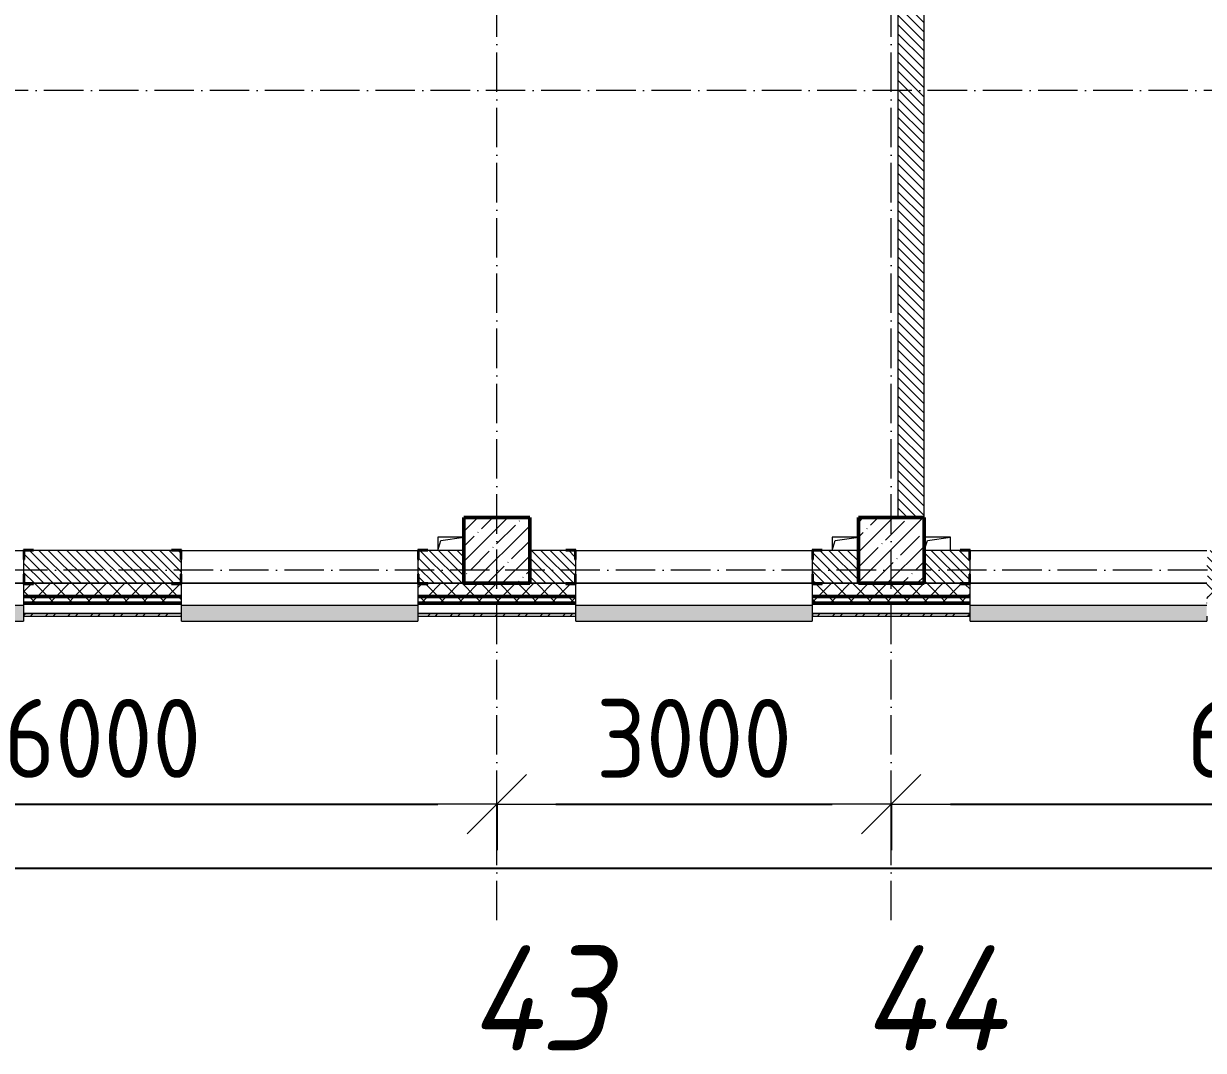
# Model space of a CAD drawing. Header units: millimetres. Extents: x 2294 to 908349, y -83289 to 219220.
# Drawn here: x 221584 to 230559, y 553 to 8364 of the extents above; entities that cross this region are included whole.
import ezdxf

# ---------------------------------------------------------------- set-up
doc = ezdxf.new("R2010")
doc.units = ezdxf.units.MM
doc.linetypes.add('50_200_ШТРИХ_1Т_ш5_п1_п1_', pattern=[700, 500, -100, 0, -100])
for name, color, linetype, lineweight in [('A-____-____-DIMS', 7, 'Continuous', 9), ('A-GENM-____-MCUT', 7, 'Continuous', 25), ('A-GENM-____-OTLN', 7, 'Continuous', 9), ('A-GENM-____-OTLN-1', 7, 'Continuous', 25), ('A-GLAZ-____-OTLN', 7, 'Continuous', 9), ('A-WALL-____-MCUT-2', 7, 'Continuous', 50), ('A-WALL-____-MCUT-3', 7, 'Continuous', 9), ('A-WALL-____-OTLN', 7, 'Continuous', 9), ('A-WALL-____-PATT-1', 7, 'Continuous', 9), ('A-WALL-FNSH-MCUT-1', 7, 'Continuous', 9), ('S-COLS-____-MCUT', 7, 'Continuous', 50), ('S-COLS-____-OTLN', 7, 'Continuous', 9), ('S-GRID-____-IDEN', 7, 'Continuous', 9), ('S-GRID-____-OTLN-1', 7, '50_200_ШТРИХ_1Т_ш5_п1_п1_', 9)]:
    doc.layers.add(name, color=color, linetype=linetype, lineweight=lineweight)
doc.layers.add('A-GLAZ-____-OTLN-1', color=7, linetype='Continuous', lineweight=9, true_color=0xc0c0c0)
doc.styles.add('ISOCPEUR_I', font='isocpeui.ttf', dxfattribs={"width": 0.9, "height": 2.5})
doc.styles.add('СПДС', font='isocpeur.ttf', dxfattribs={"width": 0.9})
doc.dimstyles.new('Размера А3', dxfattribs={"dimtxt": 800, "dimasz": 450, "dimexe": 350, "dimexo": 100, "dimgap": 200, "dimtad": 1, "dimdec": 0, "dimrnd": 10, "dimzin": 0, "dimdsep": 46, "dimtxsty": 'СПДС', "dimblk": 'ARROWHEAD_6', "dimcen": 1, "dimclrd": 5, "dimclre": 5, "dimclrt": 5, "dimazin": 0, "dimtfac": 1, "dimtdec": 0, "dimtmove": 2, "dimatfit": 3, "dimfxl": 1, "dimtolj": 1, "dimtzin": 0, "dimarcsym": 0})
pattern_1 = [(135, (165583.507, 6025.276), (-35.35534, -35.35534), [])]
pattern_2 = [(45, (165583.51, 6025.28), (-70.71068, 70.71068), []), (135, (165583.51, 6025.28), (-70.71068, -70.71068), [])]

# ---------------------------------------------------------------- blocks, each defined once
blk = doc.blocks.new('ARROWHEAD_6')
at = {"color": 0, "linetype": 'Continuous'}
for p, q in [((-0.5, -0.5), (0.5, 0.5)), ((0, 0), (-1, 0))]:
    blk.add_line(p, q, dxfattribs=at)
blk = doc.blocks.new('*D2728')
at = {"layer": 'A-____-____-DIMS', "color": 0, "lineweight": -2, "transparency": 16777216}
for p, q in [((219183.5, 2432.8), (219183.5, 2076.8)), ((219633.5, 2426.8), (224733.5, 2426.8)), ((225183.5, 2432.8), (225183.5, 2076.8))]:
    blk.add_line(p, q, dxfattribs=at)
at = {"layer": 'Defpoints', "color": 0, "transparency": 16777216}
for p in [(219183.5, 2532.8), (225183.5, 2532.8), (225183.5, 2426.8)]:
    blk.add_point(p, dxfattribs=at)
at = {"layer": 'A-____-____-DIMS', "color": 0, "lineweight": -2, "transparency": 16777216, "xscale": 450, "yscale": 450, "zscale": 450, "rotation": 180}
blk.add_blockref('ARROWHEAD_6', (219183.5, 2426.8), dxfattribs=at)
at = {"layer": 'A-____-____-DIMS', "color": 0, "lineweight": -2, "transparency": 16777216, "xscale": 450, "yscale": 450, "zscale": 450}
blk.add_blockref('ARROWHEAD_6', (225183.5, 2426.8), dxfattribs=at)
at = {"layer": 'A-____-____-DIMS', "color": 0, "transparency": 16777216, "insert": (222183.5, 2926.8), "char_height": 600, "attachment_point": 5, "style": 'СПДС'}
blk.add_mtext('\\A1;6000', dxfattribs=at)
blk = doc.blocks.new('*D2729')
at = {"layer": 'A-____-____-DIMS', "color": 0, "lineweight": -2, "transparency": 16777216}
for p, q in [((225183.5, 2432.8), (225183.5, 2076.8)), ((225633.5, 2426.8), (227733.5, 2426.8)), ((228183.5, 2432.8), (228183.5, 2076.8))]:
    blk.add_line(p, q, dxfattribs=at)
at = {"layer": 'Defpoints', "color": 0, "transparency": 16777216}
for p in [(225183.5, 2532.8), (228183.5, 2532.8), (228183.5, 2426.8)]:
    blk.add_point(p, dxfattribs=at)
at = {"layer": 'A-____-____-DIMS', "color": 0, "lineweight": -2, "transparency": 16777216, "xscale": 450, "yscale": 450, "zscale": 450, "rotation": 180}
blk.add_blockref('ARROWHEAD_6', (225183.5, 2426.8), dxfattribs=at)
at = {"layer": 'A-____-____-DIMS', "color": 0, "lineweight": -2, "transparency": 16777216, "xscale": 450, "yscale": 450, "zscale": 450}
blk.add_blockref('ARROWHEAD_6', (228183.5, 2426.8), dxfattribs=at)
at = {"layer": 'A-____-____-DIMS', "color": 0, "transparency": 16777216, "insert": (226683.5, 2926.8), "char_height": 600, "attachment_point": 5, "style": 'СПДС'}
blk.add_mtext('\\A1;3000', dxfattribs=at)
blk = doc.blocks.new('*D2730')
at = {"layer": 'A-____-____-DIMS', "color": 0, "lineweight": -2, "transparency": 16777216}
for p, q in [((228183.5, 2432.8), (228183.5, 2076.8)), ((228633.5, 2426.8), (233733.5, 2426.8)), ((234183.5, 2432.8), (234183.5, 2076.8))]:
    blk.add_line(p, q, dxfattribs=at)
at = {"layer": 'Defpoints', "color": 0, "transparency": 16777216}
for p in [(228183.5, 2532.8), (234183.5, 2532.8), (234183.5, 2426.8)]:
    blk.add_point(p, dxfattribs=at)
at = {"layer": 'A-____-____-DIMS', "color": 0, "lineweight": -2, "transparency": 16777216, "xscale": 450, "yscale": 450, "zscale": 450, "rotation": 180}
blk.add_blockref('ARROWHEAD_6', (228183.5, 2426.8), dxfattribs=at)
at = {"layer": 'A-____-____-DIMS', "color": 0, "lineweight": -2, "transparency": 16777216, "xscale": 450, "yscale": 450, "zscale": 450}
blk.add_blockref('ARROWHEAD_6', (234183.5, 2426.8), dxfattribs=at)
at = {"layer": 'A-____-____-DIMS', "color": 0, "transparency": 16777216, "insert": (231183.5, 2926.8), "char_height": 600, "attachment_point": 5, "style": 'СПДС'}
blk.add_mtext('\\A1;6000', dxfattribs=at)
blk = doc.blocks.new('*D2741')
at = {"layer": 'A-____-____-DIMS', "color": 0, "lineweight": -2, "transparency": 16777216}
for p, q in [((163233.5, 1944.6), (163233.5, 1588.5)), ((163683.5, 1938.5), (266283.5, 1938.5)), ((266733.5, 1944.6), (266733.5, 1588.5))]:
    blk.add_line(p, q, dxfattribs=at)
at = {"layer": 'Defpoints', "color": 0, "transparency": 16777216}
for p in [(163233.5, 2044.6), (266733.5, 2044.6), (266733.5, 1938.5)]:
    blk.add_point(p, dxfattribs=at)
at = {"layer": 'A-____-____-DIMS', "color": 0, "lineweight": -2, "transparency": 16777216, "xscale": 450, "yscale": 450, "zscale": 450, "rotation": 180}
blk.add_blockref('ARROWHEAD_6', (163233.5, 1938.5), dxfattribs=at)
at = {"layer": 'A-____-____-DIMS', "color": 0, "lineweight": -2, "transparency": 16777216, "xscale": 450, "yscale": 450, "zscale": 450}
blk.add_blockref('ARROWHEAD_6', (266733.5, 1938.5), dxfattribs=at)
at = {"layer": 'A-____-____-DIMS', "color": 0, "transparency": 16777216, "insert": (214983.5, 2438.5), "char_height": 600, "attachment_point": 5, "style": 'СПДС'}
blk.add_mtext('\\A1;103500', dxfattribs=at)
blk = doc.blocks.new('BSC_Колонна _Прямоугольная - 500х500-V57-АР1_План отверстий 3 этажа в осях 1-64_А-ГГ')
at = {"layer": 'S-COLS-____-OTLN'}
h = blk.add_hatch(dxfattribs=at)
h.set_pattern_fill('FP_94', color=256, style=0, pattern_type=2)
h.set_pattern_definition([(45, (-59600, 1668.96), (-114.04925, 114.04925), []), (45, (-59485.95, 1668.96), (-114.04925, 114.04925), [201.613, -40.323, 3.353, -36.97])])
h.paths.add_polyline_path([(-250, -250), (250, -250), (250, 250), (-250, 250)], flags=0)
at = {"layer": 'S-COLS-____-MCUT'}
for p, q in [((250, 250), (-250, 250)), ((-250, 250), (-250, -250)), ((250, -250), (250, 250)), ((-250, -250), (250, -250))]:
    blk.add_line(p, q, dxfattribs=at)
blk = doc.blocks.new('BSC_Колонна _Прямоугольная - 500х500-V110-АР1_План отверстий 3 этажа в осях 1-64_А-ГГ')
at = {"layer": 'S-COLS-____-OTLN'}
h = blk.add_hatch(dxfattribs=at)
h.set_pattern_fill('FP_133', color=256, style=0, pattern_type=2)
h.set_pattern_definition([(45, (-62600, 1668.96), (-114.04925, 114.04925), []), (45, (-62485.95, 1668.96), (-114.04925, 114.04925), [201.613, -40.323, 3.353, -36.97])])
h.paths.add_polyline_path([(-250, -250), (250, -250), (250, 250), (-250, 250), (-250, -177.1)], flags=0)
at = {"layer": 'S-COLS-____-MCUT'}
for p, q in [((250, 250), (-250, 250)), ((-250, 250), (-250, -250)), ((250, -250), (250, 250)), ((-250, -250), (250, -250))]:
    blk.add_line(p, q, dxfattribs=at)
blk = doc.blocks.new('Фахверк_СКБ_Уголок - 250_2700-27497298-АР1_План отверстий 3 этажа в осях 1-64_А-ГГ')
at = {"layer": 'A-GENM-____-MCUT'}
for p, q in [((200, 181), (125, 181)), ((125, 181), (125, 106)), ((200, 175), (200, 181)), ((125, 106), (131, 106)), ((131, 106), (131, 175)), ((131, 175), (200, 175)), ((131, -6), (125, -6)), ((125, -6), (125, -81)), ((125, -81), (200, -81)), ((131, -75), (131, -6)), ((200, -75), (131, -75)), ((200, -81), (200, -75))]:
    blk.add_line(p, q, dxfattribs=at)
blk = doc.blocks.new('AR_Отверстие прямоугольное _в плите_ - AR_Отверстие прямоугольное _в плите_-V177-АР1_План отверстий 3 этажа в осях 1-64_А-ГГ')
at = {"layer": 'A-GENM-____-OTLN'}
for p, q in [((100, 50), (-100, 50)), ((-100, 50), (-100, -50)), ((-100, -50), (-75, 25)), ((-75, 25), (100, 50))]:
    blk.add_line(p, q, dxfattribs=at)
blk = doc.blocks.new('AR_Отверстие прямоугольное _в плите_ - AR_Отверстие прямоугольное _в плите_-30510712-АР1_План отверстий 3 этажа в осях 1-64_А-ГГ')
at = {"layer": 'A-GENM-____-OTLN'}
for p, q in [((100, 50), (-100, 50)), ((-100, -50), (-75, 25)), ((-75, 25), (100, 50)), ((100, -50), (100, 50))]:
    blk.add_line(p, q, dxfattribs=at)
blk = doc.blocks.new('Отлив_СКБ - Отлив витража_120_НВФ-V214-АР1_План отверстий 3 этажа в осях 1-64_А-ГГ')
at = {"layer": 'A-GLAZ-____-OTLN-1'}
for points in [[(0, -2), (1800, -2), (1800, 0), (0, 0)], [(730.8, -120), (1800, -120), (1800, -2), (0, -2), (0, -120)]]:
    blk.add_hatch(color=256, dxfattribs=at).paths.add_polyline_path(points, flags=0)
at = {"layer": 'A-GLAZ-____-OTLN'}
for p, q in [((0, 0), (1800, 0)), ((1800, -2), (0, -2)), ((0, -120), (0, -83)), ((1800, -63), (1800, -120)), ((0, -120), (1800, -120))]:
    blk.add_line(p, q, dxfattribs=at)
blk = doc.blocks.new('Отлив_СКБ - Отлив витража_120_НВФ-31885687-АР1_План отверстий 3 этажа в осях 1-64_А-ГГ')
at = {"layer": 'A-GLAZ-____-OTLN-1'}
for points in [[(0, 0), (0, -2), (1800, -2), (1800, 0), (534.2, 0)], [(0, -2), (0, -120), (1800, -120), (1800, -2), (534.2, -2)]]:
    blk.add_hatch(color=256, dxfattribs=at).paths.add_polyline_path(points, flags=0)
at = {"layer": 'A-GLAZ-____-OTLN'}
for p, q in [((0, 0), (1800, 0)), ((1800, -2), (0, -2)), ((0, -120), (0, -83)), ((1800, -83), (1800, -120)), ((0, -120), (1800, -120))]:
    blk.add_line(p, q, dxfattribs=at)
blk = doc.blocks.new('3floor')
at = {"layer": 'A-WALL-____-PATT-1'}
h = blk.add_hatch(dxfattribs=at)
h.set_pattern_fill('FP_6', color=256, style=0, pattern_type=2)
h.set_pattern_definition(pattern_1)
h.paths.add_polyline_path([(228433.5, 4606.3), (228433.5, 11606.3), (228233.5, 11606.3), (228233.5, 4606.3), (228314.8, 4606.3)], flags=0)
h = blk.add_hatch(dxfattribs=at)
h.set_pattern_fill('FP_6', color=256, style=0, pattern_type=2)
h.set_pattern_definition(pattern_1)
h.paths.add_polyline_path([(224589.5, 4106.3), (224933.5, 4106.3), (224933.5, 4356.3), (224589.5, 4356.3), (224589.5, 4287.3), (224583.5, 4287.3), (224583.5, 4175.3), (224589.5, 4175.3), (224589.5, 4110.6)], flags=0)
h.paths.add_polyline_path([(222708.5, 4106.3), (222777.5, 4106.3), (222777.5, 4175.3), (222783.5, 4175.3), (222783.5, 4287.3), (222777.5, 4287.3), (222777.5, 4356.3), (221589.5, 4356.3), (221589.5, 4287.3), (221583.5, 4287.3), (221583.5, 4175.3), (221589.5, 4175.3), (221589.5, 4106.3), (222128.7, 4106.3)], flags=0)
h.paths.add_polyline_path([(219708.5, 4106.3), (219777.5, 4106.3), (219777.5, 4175.3), (219783.5, 4175.3), (219783.5, 4287.3), (219777.5, 4287.3), (219777.5, 4356.3), (219433.5, 4356.3), (219433.5, 4106.3), (219477.5, 4106.3)], flags=0)
h = blk.add_hatch(dxfattribs=at)
h.set_pattern_fill('FP_6', color=256, style=0, pattern_type=2)
h.set_pattern_definition(pattern_1)
h.paths.add_polyline_path([(227933.5, 4106.3), (227933.5, 4356.3), (227589.5, 4356.3), (227589.5, 4287.3), (227583.5, 4287.3), (227583.5, 4175.3), (227589.5, 4175.3), (227589.5, 4106.3), (227658.5, 4106.3)], flags=0)
h.paths.add_polyline_path([(225663.6, 4106.3), (225777.5, 4106.3), (225777.5, 4175.3), (225783.5, 4175.3), (225783.5, 4287.3), (225777.5, 4287.3), (225777.5, 4356.3), (225433.5, 4356.3), (225433.5, 4106.3)], flags=0)
h = blk.add_hatch(dxfattribs=at)
h.set_pattern_fill('FP_6', color=256, style=0, pattern_type=2)
h.set_pattern_definition(pattern_1)
h.paths.add_polyline_path([(233617.2, 4106.3), (233933.5, 4106.3), (233933.5, 4356.3), (233589.5, 4356.3), (233589.5, 4287.3), (233583.5, 4287.3), (233583.5, 4175.3), (233589.5, 4175.3), (233589.5, 4106.3)], flags=0)
h.paths.add_polyline_path([(231783.5, 4106.3), (231783.5, 4356.3), (230589.5, 4356.3), (230589.5, 4287.3), (230583.5, 4287.3), (230583.5, 4175.3), (230589.5, 4175.3), (230589.5, 4106.3), (230839.5, 4106.3)], flags=0)
h.paths.add_polyline_path([(228708.5, 4106.3), (228777.5, 4106.3), (228777.5, 4175.3), (228783.5, 4175.3), (228783.5, 4287.3), (228777.5, 4287.3), (228777.5, 4356.3), (228433.5, 4356.3), (228433.5, 4106.3)], flags=0)
h = blk.add_hatch(dxfattribs=at)
h.set_pattern_fill('FP_1', color=256, style=0, pattern_type=2)
h.set_pattern_definition(pattern_2)
h.paths.add_polyline_path([(266333.5, 4006.3), (266833.5, 4006.3), (266833.5, 4106.3), (257808.5, 4106.3), (257808.5, 4100.3), (257733.5, 4100.3), (257733.5, 4006.3), (266315.3, 4006.3)], flags=0)
h.paths.add_polyline_path([(254826.8, 4006.3), (255933.5, 4006.3), (255933.5, 4100.3), (255858.5, 4100.3), (255858.5, 4106.3), (247983.5, 4106.3), (247983.5, 4006.3), (254583.5, 4006.3)], flags=0)
h.paths.add_polyline_path([(246983.5, 4006.3), (246983.5, 4106.3), (245858.5, 4106.3), (245858.5, 4100.3), (245783.5, 4100.3), (245783.5, 4006.3), (246873.2, 4006.3)], flags=0)
h.paths.add_polyline_path([(243983.5, 4006.3), (243983.5, 4100.3), (243908.5, 4100.3), (243908.5, 4106.3), (242858.5, 4106.3), (242858.5, 4100.3), (242783.5, 4100.3), (242783.5, 4006.3), (243338.3, 4006.3)], flags=0)
h.paths.add_polyline_path([(240983.5, 4006.3), (240983.5, 4106.3), (239858.5, 4106.3), (239858.5, 4100.3), (239783.5, 4100.3), (239783.5, 4006.3), (239858.5, 4006.3)], flags=0)
h.paths.add_polyline_path([(236583.5, 4006.3), (237983.5, 4006.3), (237983.5, 4106.3), (236658.5, 4106.3), (236658.5, 4100.3), (236583.5, 4100.3)], flags=0)
h.paths.add_polyline_path([(234500.9, 4006.3), (234783.5, 4006.3), (234783.5, 4100.3), (234708.5, 4100.3), (234708.5, 4106.3), (233658.5, 4106.3), (233658.5, 4100.3), (233583.5, 4100.3), (233583.5, 4006.3), (233617.2, 4006.3)], flags=0)
h.paths.add_polyline_path([(231783.5, 4006.3), (231783.5, 4106.3), (230658.5, 4106.3), (230658.5, 4100.3), (230583.5, 4100.3), (230583.5, 4006.3), (230658.5, 4006.3)], flags=0)
h.paths.add_polyline_path([(228433.5, 4006.3), (228783.5, 4006.3), (228783.5, 4100.3), (228708.5, 4100.3), (228708.5, 4106.3), (227658.5, 4106.3), (227658.5, 4100.3), (227583.5, 4100.3), (227583.5, 4006.3), (228314.8, 4006.3)], flags=0)
h.paths.add_polyline_path([(225783.5, 4006.3), (225783.5, 4100.3), (225708.5, 4100.3), (225708.5, 4106.3), (224658.5, 4106.3), (224658.5, 4100.3), (224583.5, 4100.3), (224583.5, 4006.3), (225663.6, 4006.3)], flags=0)
h.paths.add_polyline_path([(222783.5, 4006.3), (222783.5, 4100.3), (222708.5, 4100.3), (222708.5, 4106.3), (221658.5, 4106.3), (221658.5, 4100.3), (221583.5, 4100.3), (221583.5, 4006.3), (222128.7, 4006.3)], flags=0)
h.paths.add_polyline_path([(218593.8, 4006.3), (219783.5, 4006.3), (219783.5, 4100.3), (219708.5, 4100.3), (219708.5, 4106.3), (218658.5, 4106.3), (218658.5, 4100.3), (218583.5, 4100.3), (218583.5, 4006.3), (218589.5, 4006.3)], flags=0)
h.paths.add_polyline_path([(215583.5, 4006.3), (216783.5, 4006.3), (216783.5, 4100.3), (216708.5, 4100.3), (216708.5, 4106.3), (215658.5, 4106.3), (215658.5, 4100.3), (215583.5, 4100.3)], flags=0)
h.paths.add_polyline_path([(210640.2, 4006.3), (210783.5, 4006.3), (210783.5, 4100.3), (210708.5, 4100.3), (210708.5, 4106.3), (209658.5, 4106.3), (209658.5, 4100.3), (209583.5, 4100.3), (209583.5, 4006.3), (210433.5, 4006.3)], flags=0)
h.paths.add_polyline_path([(207783.5, 4006.3), (207783.5, 4100.3), (207708.5, 4100.3), (207708.5, 4106.3), (206658.5, 4106.3), (206658.5, 4100.3), (206583.5, 4100.3), (206583.5, 4006.3), (207777.5, 4006.3)], flags=0)
h.paths.add_polyline_path([(204454, 4006.3), (204783.5, 4006.3), (204783.5, 4100.3), (204708.5, 4101), (204708.5, 4106.3), (203383.5, 4106.3), (203383.5, 4006.3)], flags=0)
h.paths.add_polyline_path([(200919.1, 4006.3), (201583.5, 4006.3), (201583.5, 4100.3), (201508.5, 4100.3), (201508.5, 4106.3), (200383.5, 4106.3), (200383.5, 4006.3)], flags=0)
h.paths.add_polyline_path([(198583.5, 4006.3), (198583.5, 4100.3), (198508.5, 4100.3), (198508.5, 4106.3), (197458.5, 4106.3), (197458.5, 4100.3), (197383.5, 4100.3), (197384.2, 4006.3), (198577.5, 4006.3)], flags=0)
h.paths.add_polyline_path([(195583.5, 4006.3), (195583.5, 4100.3), (195508.5, 4100.3), (195508.5, 4106.3), (194383.5, 4106.3), (194383.5, 4006.3), (194733, 4006.3)], flags=0)
h.paths.add_polyline_path([(192583.5, 4006.3), (192583.5, 4100.3), (192508.5, 4100.3), (192508.5, 4106.3), (191383.5, 4106.3), (191383.5, 4006.3), (192081.8, 4006.3)], flags=0)
h.paths.add_polyline_path([(189583.5, 4006.3), (189583.5, 4100.3), (189508.5, 4100.3), (189508.5, 4106.3), (188458.5, 4106.3), (188458.5, 4100.3), (188383.5, 4100.3), (188383.5, 4006.3), (188546.9, 4006.3)], flags=0)
h.paths.add_polyline_path([(179709.5, 4006.3), (180583.5, 4006.3), (180583.5, 4100.3), (180508.5, 4100.3), (180508.5, 4106.3), (179458.5, 4106.3), (179458.5, 4100.3), (179383.5, 4100.3), (179383.5, 4006.3)], flags=0)
h.paths.add_polyline_path([(177942.1, 4006.3), (178383.5, 4006.3), (178383.5, 4100.3), (178308.5, 4100.3), (178308.5, 4106.3), (173058.5, 4106.3), (173058.5, 4100.3), (172983.5, 4100.3), (172983.5, 4006.3), (176483.5, 4006.3)], flags=0)
h.paths.add_polyline_path([(170872.2, 4006.3), (171983.5, 4006.3), (171983.5, 4100.3), (171908.5, 4100.3), (171908.5, 4106.3), (163133.5, 4106.3), (163133.5, 4006.3), (169104.8, 4006.3)], flags=0)
h = blk.add_hatch(dxfattribs=at)
h.set_pattern_fill('FP_1', color=256, style=0, pattern_type=2)
h.set_pattern_definition(pattern_2)
h.paths.add_polyline_path([(266833.5, 3956.3), (266933.5, 3956.3), (266933.5, 4006.3), (257733.5, 4006.3), (257733.5, 3956.3), (266315.3, 3956.3)], flags=0)
h.paths.add_polyline_path([(254826.8, 3956.3), (255933.5, 3956.3), (255933.5, 4006.3), (247983.5, 4006.3), (247983.5, 3956.3), (253943, 3956.3)], flags=0)
h.paths.add_polyline_path([(246873.2, 3956.3), (246983.5, 3956.3), (246983.5, 4006.3), (245783.5, 4006.3), (245783.5, 3956.3), (245989.5, 3956.3)], flags=0)
h.paths.add_polyline_path([(242783.5, 3956.3), (243983.5, 3956.3), (243983.5, 4006.3), (242783.5, 4006.3)], flags=0)
h.paths.add_polyline_path([(239803.3, 3956.3), (240983.5, 3956.3), (240983.5, 4006.3), (239783.5, 4006.3), (239783.5, 3956.3)], flags=0)
h.paths.add_polyline_path([(237983.5, 3956.3), (237983.5, 4006.3), (236583.5, 4006.3), (236583.5, 3956.3), (237152.1, 3956.3)], flags=0)
h.paths.add_polyline_path([(234783.5, 3956.3), (234783.5, 4006.3), (233583.5, 4006.3), (233583.5, 3956.3), (234500.9, 3956.3)], flags=0)
h.paths.add_polyline_path([(231783.5, 3956.3), (231783.5, 4006.3), (230583.5, 4006.3), (230583.5, 3956.3)], flags=0)
h.paths.add_polyline_path([(228783.5, 3956.3), (228783.5, 4006.3), (227583.5, 4006.3), (227583.5, 3956.3), (228314.8, 3956.3)], flags=0)
h.paths.add_polyline_path([(224583.5, 3956.3), (225783.5, 3956.3), (225783.5, 4006.3), (224583.5, 4006.3)], flags=0)
h.paths.add_polyline_path([(221583.5, 3956.3), (222783.5, 3956.3), (222783.5, 4006.3), (221583.5, 4006.3)], flags=0)
h.paths.add_polyline_path([(218593.8, 3956.3), (219783.5, 3956.3), (219783.5, 4006.3), (218583.5, 4006.3), (218583.5, 3956.3)], flags=0)
h.paths.add_polyline_path([(216783.5, 3956.3), (216783.5, 4006.3), (215583.5, 4006.3), (215583.5, 3956.3), (215942.6, 3956.3)], flags=0)
h.paths.add_polyline_path([(210640.2, 3956.3), (210783.5, 3956.3), (210783.5, 4006.3), (209583.5, 4006.3), (209583.5, 3956.3), (209756.4, 3956.3)], flags=0)
h.paths.add_polyline_path([(207783.5, 3956.3), (207783.5, 4006.3), (206583.5, 4006.3), (206583.5, 3956.3), (207105.2, 3956.3)], flags=0)
h.paths.add_polyline_path([(204454, 3956.3), (204783.5, 3956.3), (204783.5, 4006.3), (203383.5, 4006.3), (203383.5, 3956.3)], flags=0)
h.paths.add_polyline_path([(201583.5, 3956.3), (201583.5, 4006.3), (200383.5, 4006.3), (200383.5, 3956.3), (200919.1, 3956.3)], flags=0)
h.paths.add_polyline_path([(198583.5, 3956.3), (198583.5, 4006.3), (197383.5, 4006.3), (197384.2, 3956.3)], flags=0)
h.paths.add_polyline_path([(195583.5, 3956.3), (195583.5, 4006.3), (194383.5, 4006.3), (194383.5, 3956.3), (194733, 3956.3)], flags=0)
h.paths.add_polyline_path([(192583.5, 3956.3), (192583.5, 4006.3), (191383.5, 4006.3), (191383.5, 3956.3), (192081.8, 3956.3)], flags=0)
h.paths.add_polyline_path([(188546.9, 3956.3), (189583.5, 3956.3), (189583.5, 4006.3), (188383.5, 4006.3), (188383.5, 3956.3)], flags=0)
h.paths.add_polyline_path([(179383.5, 3956.3), (180583.5, 3956.3), (180583.5, 4006.3), (179383.5, 4006.3)], flags=0)
h.paths.add_polyline_path([(178383.5, 3956.3), (178383.5, 4006.3), (172983.5, 4006.3), (172983.5, 3956.3), (177942.1, 3956.3)], flags=0)
h.paths.add_polyline_path([(171756, 3956.3), (171983.5, 3956.3), (171983.5, 4006.3), (163033.5, 4006.3), (163033.5, 3956.3), (170872.2, 3956.3)], flags=0)
h = blk.add_hatch(dxfattribs=at)
h.set_pattern_fill('FP_3', color=256, style=0, pattern_type=2)
h.set_pattern_definition([(45, (165583.51, 6025.28), (-85.53659, 85.53659), []), (45, (165640.53, 6025.28), (-85.53659, 85.53659), [])])
h.paths.add_polyline_path([(237152.1, 3856.3), (237448.5, 3856.3), (237448.5, 3876.3), (236584.5, 3876.3), (236584.5, 3856.3)], flags=0)
h.paths.add_polyline_path([(234783.5, 3856.3), (234783.5, 3876.3), (233583.5, 3876.3), (233583.5, 3856.3), (234500.9, 3856.3)], flags=0)
h.paths.add_polyline_path([(231783.5, 3856.3), (231783.5, 3876.3), (230583.5, 3876.3), (230583.5, 3856.3)], flags=0)
h.paths.add_polyline_path([(228314.8, 3856.3), (228783.5, 3856.3), (228783.5, 3876.3), (227584.5, 3876.3), (227584.5, 3856.3)], flags=0)
h.paths.add_polyline_path([(224583.5, 3856.3), (225783.5, 3856.3), (225783.5, 3876.3), (224583.5, 3876.3)], flags=0)
h.paths.add_polyline_path([(222128.7, 3856.3), (222783.5, 3856.3), (222783.5, 3876.3), (221584.5, 3876.3), (221584.5, 3856.3)], flags=0)
h.paths.add_polyline_path([(219783.5, 3856.3), (219783.5, 3876.3), (218583.5, 3876.3), (218583.5, 3856.3), (219477.5, 3856.3)], flags=0)
h.paths.add_polyline_path([(216783.5, 3856.3), (216783.5, 3876.3), (215583.5, 3876.3), (215583.5, 3856.3), (215942.6, 3856.3)], flags=0)
h.paths.add_polyline_path([(210640.2, 3856.3), (210783.5, 3856.3), (210783.5, 3876.3), (209583.5, 3876.3), (209583.5, 3856.3), (209756.4, 3856.3)], flags=0)
h.paths.add_polyline_path([(206583.5, 3856.3), (207783.5, 3856.3), (207783.5, 3876.3), (206583.5, 3876.3)], flags=0)
h.paths.add_polyline_path([(203918.5, 3856.3), (204783.5, 3856.3), (204783.5, 3876.3), (203918.5, 3876.3)], flags=0)
at = {"layer": 'A-WALL-____-MCUT-2'}
for p, q in [((221583.5, 4006.3), (222783.5, 4006.3)), ((221583.5, 3956.3), (222783.5, 3956.3)), ((224583.5, 4006.3), (225783.5, 4006.3)), ((224583.5, 3956.3), (225783.5, 3956.3)), ((227583.5, 4006.3), (228783.5, 4006.3)), ((227583.5, 3956.3), (228783.5, 3956.3))]:
    blk.add_line(p, q, dxfattribs=at)
at = {"layer": 'A-WALL-____-MCUT-3'}
for p, q in [((228233.5, 11606.3), (228233.5, 4606.3)), ((228433.5, 4606.3), (228433.5, 11606.3)), ((222708.5, 4356.3), (221658.5, 4356.3)), ((224933.5, 4356.3), (224658.5, 4356.3)), ((225708.5, 4356.3), (225433.5, 4356.3)), ((227933.5, 4356.3), (227658.5, 4356.3)), ((228708.5, 4356.3), (228433.5, 4356.3)), ((221583.5, 4287.3), (221583.5, 4175.3)), ((222783.5, 4175.3), (222783.5, 4287.3)), ((224583.5, 4287.3), (224583.5, 4175.3)), ((225783.5, 4175.3), (225783.5, 4287.3)), ((227583.5, 4287.3), (227583.5, 4175.3)), ((228783.5, 4175.3), (228783.5, 4287.3)), ((221583.5, 4100.3), (221583.5, 3876.3)), ((222708.5, 4106.3), (221658.5, 4106.3)), ((221658.5, 4106.3), (222708.5, 4106.3)), ((222783.5, 3876.3), (222783.5, 4100.3)), ((224583.5, 4100.3), (224583.5, 3876.3)), ((224933.5, 4106.3), (224658.5, 4106.3)), ((224658.5, 4106.3), (224933.5, 4106.3)), ((225708.5, 4106.3), (225433.5, 4106.3)), ((225433.5, 4106.3), (225708.5, 4106.3)), ((225783.5, 3876.3), (225783.5, 4100.3)), ((227583.5, 4100.3), (227583.5, 3876.3)), ((227933.5, 4106.3), (227658.5, 4106.3)), ((227658.5, 4106.3), (227933.5, 4106.3)), ((228708.5, 4106.3), (228433.5, 4106.3)), ((228433.5, 4106.3), (228708.5, 4106.3)), ((228783.5, 3876.3), (228783.5, 4100.3)), ((221583.5, 3876.3), (222783.5, 3876.3)), ((224583.5, 3876.3), (225783.5, 3876.3)), ((227583.5, 3876.3), (228783.5, 3876.3))]:
    blk.add_line(p, q, dxfattribs=at)
at = {"layer": 'A-WALL-____-OTLN'}
for p, q in [((219783.5, 4356.3), (221583.5, 4356.3)), ((222783.5, 4356.3), (224583.5, 4356.3)), ((225783.5, 4356.3), (227583.5, 4356.3)), ((228783.5, 4356.3), (230583.5, 4356.3)), ((219783.5, 4106.3), (221583.5, 4106.3)), ((221583.5, 4106.3), (219783.5, 4106.3)), ((222783.5, 4106.3), (224583.5, 4106.3)), ((224583.5, 4106.3), (222783.5, 4106.3)), ((225783.5, 4106.3), (227583.5, 4106.3)), ((227583.5, 4106.3), (225783.5, 4106.3)), ((228783.5, 4106.3), (230583.5, 4106.3)), ((230583.5, 4106.3), (228783.5, 4106.3))]:
    blk.add_line(p, q, dxfattribs=at)
at = {"layer": 'A-WALL-FNSH-MCUT-1'}
for p, q in [((222783.5, 3876.3), (221584.5, 3876.3)), ((221584.5, 3876.3), (221584.5, 3856.3)), ((222783.5, 3856.3), (222783.5, 3876.3)), ((225783.5, 3876.3), (224583.5, 3876.3)), ((224583.5, 3876.3), (224583.5, 3856.3)), ((225783.5, 3856.3), (225783.5, 3876.3)), ((228783.5, 3876.3), (227584.5, 3876.3)), ((227584.5, 3876.3), (227584.5, 3856.3)), ((228783.5, 3856.3), (228783.5, 3876.3)), ((221584.5, 3856.3), (222783.5, 3856.3)), ((224583.5, 3856.3), (225783.5, 3856.3)), ((227584.5, 3856.3), (228783.5, 3856.3))]:
    blk.add_line(p, q, dxfattribs=at)
at = {"layer": 'A-GENM-____-OTLN'}
for name, p in [('AR_Отверстие прямоугольное _в плите_ - AR_Отверстие прямоугольное _в плите_-V177-АР1_План отверстий 3 этажа в осях 1-64_А-ГГ', (224833.5, 4406.3)), ('AR_Отверстие прямоугольное _в плите_ - AR_Отверстие прямоугольное _в плите_-V177-АР1_План отверстий 3 этажа в осях 1-64_А-ГГ', (227833.5, 4406.3)), ('AR_Отверстие прямоугольное _в плите_ - AR_Отверстие прямоугольное _в плите_-30510712-АР1_План отверстий 3 этажа в осях 1-64_А-ГГ', (228533.5, 4406.3))]:
    blk.add_blockref(name, p, dxfattribs=at)
at = {"layer": 'A-GENM-____-OTLN-1'}
for p in [(221458.5, 4181.3), (224458.5, 4181.3), (227458.5, 4181.3)]:
    blk.add_blockref('Фахверк_СКБ_Уголок - 250_2700-27497298-АР1_План отверстий 3 этажа в осях 1-64_А-ГГ', p, dxfattribs=at)
at = {"layer": 'A-GENM-____-OTLN-1', "rotation": 180}
for p in [(222908.5, 4281.3), (225908.5, 4281.3), (228908.5, 4281.3)]:
    blk.add_blockref('Фахверк_СКБ_Уголок - 250_2700-27497298-АР1_План отверстий 3 этажа в осях 1-64_А-ГГ', p, dxfattribs=at)
at = {"layer": 'A-GLAZ-____-OTLN'}
for name, p in [('Отлив_СКБ - Отлив витража_120_НВФ-V214-АР1_План отверстий 3 этажа в осях 1-64_А-ГГ', (219783.5, 3939.3)), ('Отлив_СКБ - Отлив витража_120_НВФ-31885687-АР1_План отверстий 3 этажа в осях 1-64_А-ГГ', (222783.5, 3939.3)), ('Отлив_СКБ - Отлив витража_120_НВФ-V214-АР1_План отверстий 3 этажа в осях 1-64_А-ГГ', (225783.5, 3939.3)), ('Отлив_СКБ - Отлив витража_120_НВФ-31885687-АР1_План отверстий 3 этажа в осях 1-64_А-ГГ', (228783.5, 3939.3))]:
    blk.add_blockref(name, p, dxfattribs=at)
at = {"layer": 'S-COLS-____-OTLN'}
for name, p in [('BSC_Колонна _Прямоугольная - 500х500-V57-АР1_План отверстий 3 этажа в осях 1-64_А-ГГ', (225183.5, 4356.3)), ('BSC_Колонна _Прямоугольная - 500х500-V110-АР1_План отверстий 3 этажа в осях 1-64_А-ГГ', (228183.5, 4356.3))]:
    blk.add_blockref(name, p, dxfattribs=at)
blk = doc.blocks.new('3osi')
at = {"layer": 'S-GRID-____-OTLN-1', "color": 251, "ltscale": 0.6, "true_color": 0x636466}
for p, q in [((225183.5, 1542.7), (225183.5, 16175.8)), ((228183.5, 1542.7), (228183.5, 16175.8)), ((269510, 7856.3), (160914.7, 7856.3)), ((269657.9, 4206.3), (160914.7, 4206.3))]:
    blk.add_line(p, q, dxfattribs=at)
at = {"layer": 'S-GRID-____-IDEN', "char_height": 800, "attachment_point": 1, "style": 'ISOCPEUR_I'}
for s, insert, width in [('43', (224969.6, 1351.4), 425.696), ('44', (227960.6, 1351.4), 447.342)]:
    blk.add_mtext(s, dxfattribs=dict(at, insert=insert, width=width))
at = {"layer": 'A-____-____-DIMS'}
for base, p1, p2, picture, middle in [((225183.5, 2426.8), (219183.5, 2532.8), (225183.5, 2532.8), '*D2728', (222183.5, 2926.8)), ((228183.5, 2426.8), (225183.5, 2532.8), (228183.5, 2532.8), '*D2729', (226683.5, 2926.8)), ((234183.5, 2426.8), (228183.5, 2532.8), (234183.5, 2532.8), '*D2730', (231183.5, 2926.8)), ((266733.5, 1938.5), (163233.5, 2044.6), (266733.5, 2044.6), '*D2741', (214983.5, 2438.5))]:
    dim = blk.add_linear_dim(base=base, p1=p1, p2=p2, dimstyle='Размера А3', override={"dimtxt": 600, "dimclrd": 0, "dimclre": 0, "dimclrt": 0}, dxfattribs=at)
    dim.commit()
    dim.dimension.update_dxf_attribs({"geometry": picture, "text_midpoint": middle})

msp = doc.modelspace()

# ---------------------------------------------------------------- block references
for name in ['3osi', '3floor']:
    msp.add_blockref(name, (0, 0))

doc.saveas('drawing.dxf')
